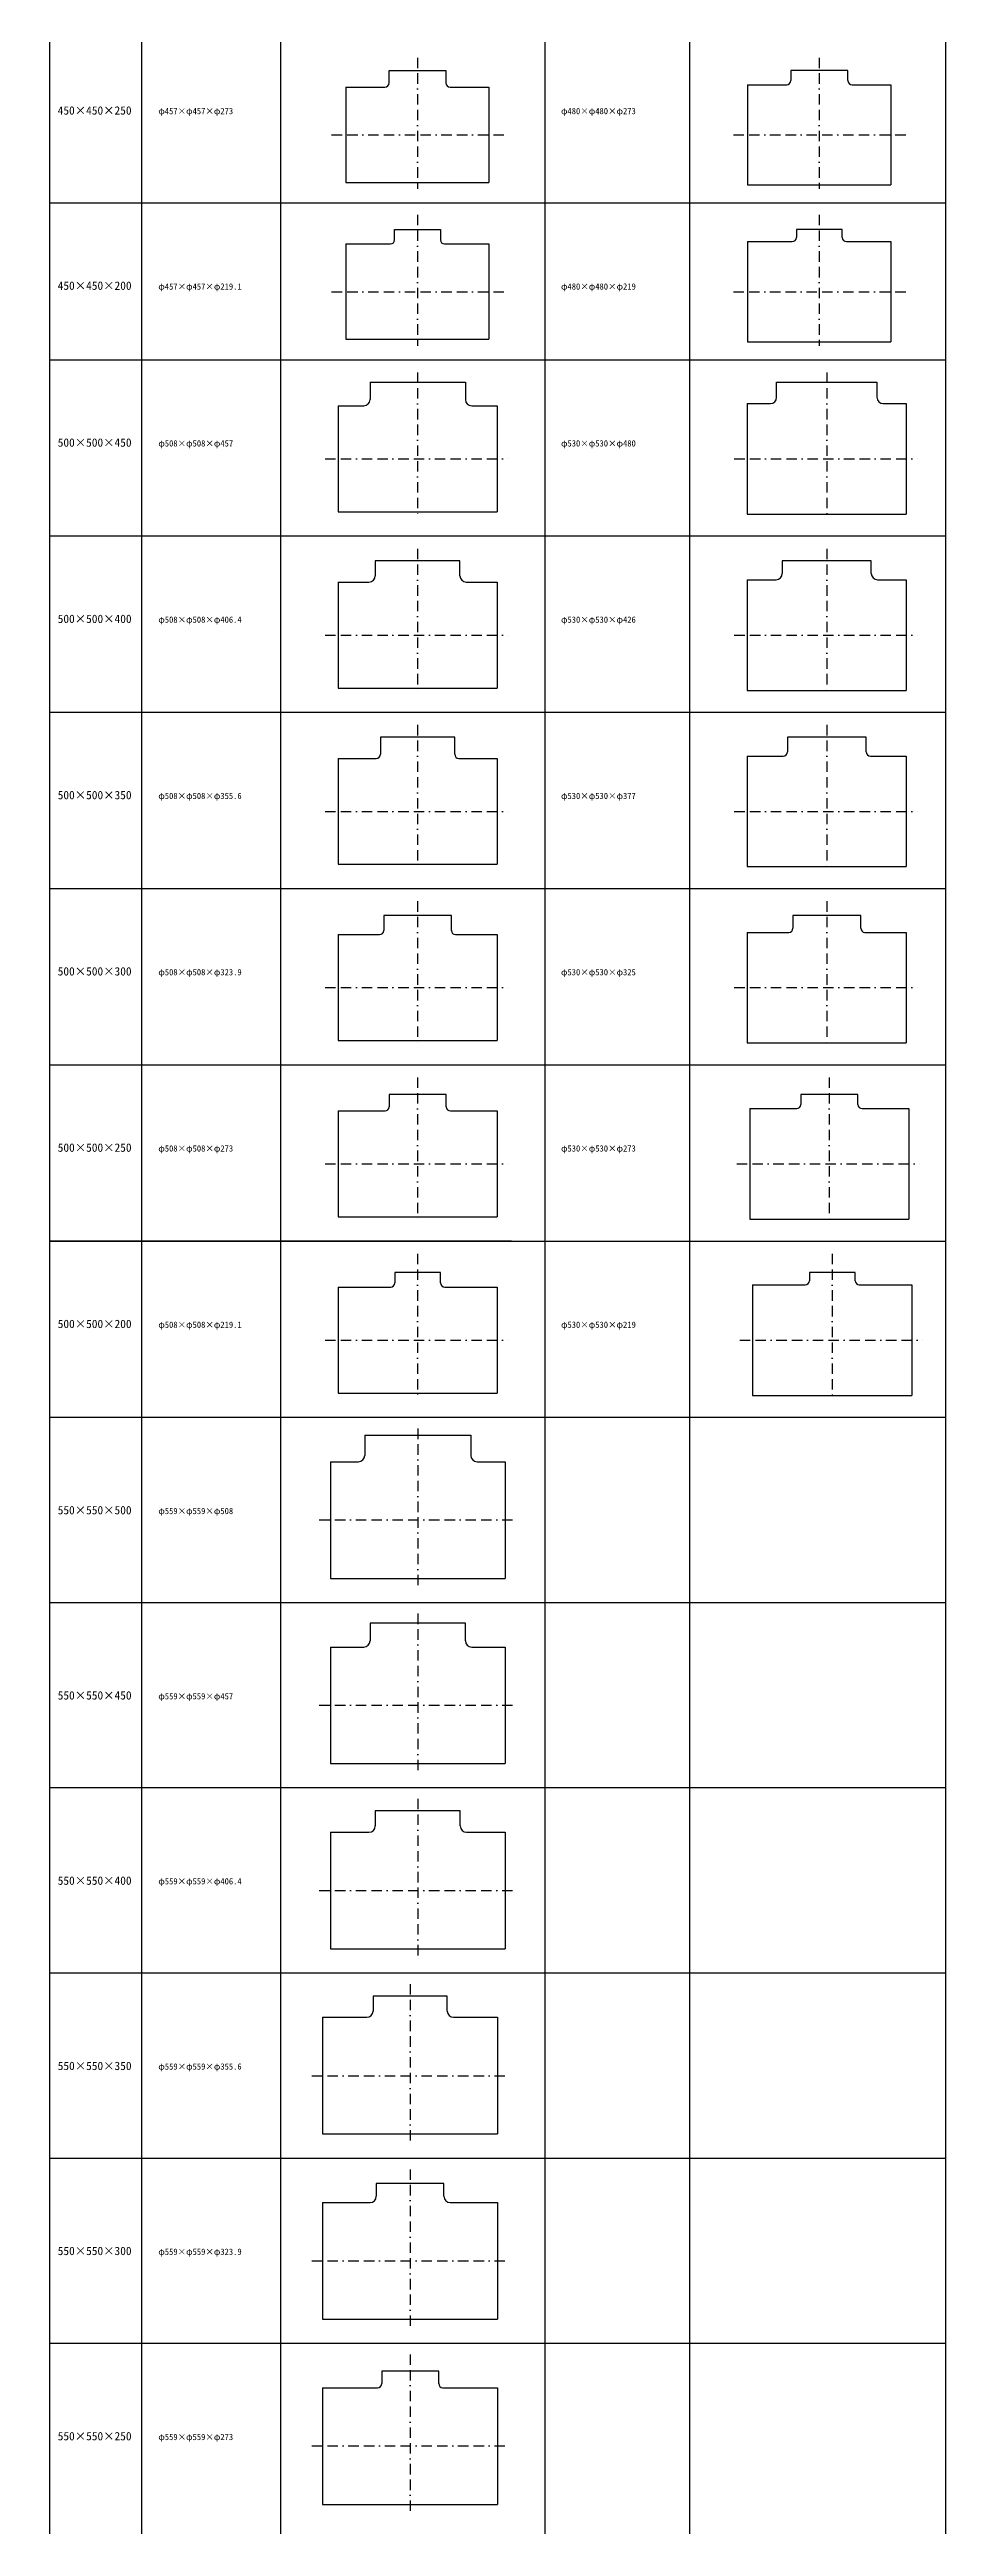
# Model space of a CAD drawing. Header units: inches. Extents: x -2812 to 39570, y -19532 to 26612.
# Drawn here: x -854 to 3438, y 3440 to 15314 of the extents above; entities that cross this region are included whole.
import ezdxf

# ---------------------------------------------------------------- set-up
doc = ezdxf.new("R2010")
doc.units = ezdxf.units.IN
doc.header["$MEASUREMENT"] = 0
doc.linetypes.add('BORDER2', pattern=[0.875, 0.25, -0.125, 0.25, -0.125, 0, -0.125])
doc.layers.add('图层2', color=3, linetype='BORDER2')

msp = doc.modelspace()

# ---------------------------------------------------------------- linework, layer by layer
at = {"ltscale": 30}
for p, q in [((-854, 26299), (-854, -19532)), ((-413, 26299), (-413, -19532)), ((3438, 26299), (3438, -19532)), ((1518, 26031), (1518, -19532)), ((252, 25750), (252, -19532)), ((2211, 25750), (2211, -19532)), ((772, 15154), (772, 15213)), ((772, 15213), (1045, 15213)), ((1045, 15213), (1045, 15154)), ((2970, 15213), (2697, 15213)), ((2697, 15213), (2697, 15165)), ((2970, 15165), (2970, 15213)), ((565, 15134), (752, 15134)), ((565, 15134), (565, 14677)), ((908, 15134), (908, 15134)), ((1065, 15134), (1251, 15134)), ((1251, 15134), (1251, 14677)), ((2490, 15145), (2677, 15145)), ((2490, 15145), (2490, 14665)), ((2833, 15134), (2833, 15134)), ((2990, 15145), (3176, 15145)), ((3176, 15145), (3176, 14665)), ((565, 14677), (1251, 14677)), ((2490, 14665), (3176, 14665)), ((-854, 14579), (3438, 14579)), ((565, 14382), (779, 14382)), ((565, 14382), (565, 13925)), ((799, 14402), (799, 14451)), ((799, 14451), (1018, 14451)), ((908, 14382), (908, 14382)), ((1018, 14451), (1018, 14402)), ((1038, 14382), (1251, 14382)), ((1251, 14382), (1251, 13925)), ((2490, 14393), (2704, 14393)), ((2490, 14393), (2490, 13913)), ((2943, 14451), (2724, 14451)), ((2724, 14451), (2724, 14413)), ((2833, 14382), (2833, 14382)), ((2943, 14413), (2943, 14451)), ((2963, 14393), (3176, 14393)), ((3176, 14393), (3176, 13913)), ((2833, 14272), (2833, 14272)), ((2833, 14272), (2833, 14272)), ((565, 13925), (1251, 13925)), ((2490, 13913), (3176, 13913)), ((-854, 13827), (3438, 13827)), ((681, 13720), (681, 13636)), ((681, 13720), (1138, 13720)), ((1138, 13720), (1138, 13636)), ((2629, 13720), (3109, 13720)), ((2629, 13647), (2629, 13720)), ((3109, 13720), (3109, 13647)), ((528, 13606), (528, 13098)), ((528, 13606), (651, 13606)), ((1168, 13606), (1290, 13606)), ((1290, 13606), (1290, 13098)), ((2488, 13617), (2488, 13087)), ((2488, 13617), (2599, 13617)), ((3139, 13617), (3250, 13617)), ((3250, 13617), (3250, 13087)), ((528, 13098), (1290, 13098)), ((2488, 13087), (3250, 13087)), ((-854, 12982), (3438, 12982)), ((1112, 12863), (706, 12863)), ((706, 12863), (706, 12791)), ((1112, 12791), (1112, 12863)), ((3082, 12863), (2656, 12863)), ((2656, 12863), (2656, 12802)), ((3082, 12802), (3082, 12863)), ((528, 12761), (676, 12761)), ((528, 12761), (528, 12253)), ((1142, 12761), (1290, 12761)), ((1290, 12761), (1290, 12253)), ((2488, 12772), (2626, 12772)), ((2488, 12772), (2488, 12242)), ((3112, 12772), (3250, 12772)), ((3250, 12772), (3250, 12242)), ((528, 12253), (1290, 12253)), ((2488, 12242), (3250, 12242)), ((-854, 12137), (3438, 12137)), ((1087, 12018), (731, 12018)), ((731, 12018), (731, 11936)), ((1087, 11936), (1087, 12018)), ((3058, 12018), (2681, 12018)), ((2681, 12018), (2681, 11947)), ((3058, 11947), (3058, 12018)), ((528, 11916), (711, 11916)), ((528, 11916), (528, 11408)), ((1107, 11916), (1290, 11916)), ((1290, 11916), (1290, 11408)), ((2488, 11927), (2661, 11927)), ((2488, 11927), (2488, 11397)), ((3078, 11927), (3250, 11927)), ((3250, 11927), (3250, 11397)), ((528, 11408), (1290, 11408)), ((-854, 11292), (3438, 11292)), ((2488, 11397), (3250, 11397)), ((1071, 11163), (747, 11163)), ((747, 11163), (747, 11091)), ((1071, 11091), (1071, 11163)), ((3032, 11163), (2707, 11163)), ((2707, 11163), (2707, 11102)), ((3032, 11102), (3032, 11163)), ((528, 11071), (727, 11071)), ((528, 11071), (528, 10563)), ((1091, 11071), (1290, 11071)), ((1290, 11071), (1290, 10563)), ((2488, 11082), (2687, 11082)), ((2488, 11082), (2488, 10552)), ((3052, 11082), (3250, 11082)), ((3250, 11082), (3250, 10552)), ((528, 10563), (1290, 10563)), ((2488, 10552), (3250, 10552)), ((-854, 10447), (3438, 10447)), ((528, 10226), (753, 10226)), ((528, 10226), (528, 9718)), ((1046, 10305), (773, 10305)), ((773, 10305), (773, 10246)), ((1046, 10246), (1046, 10305)), ((1066, 10226), (1290, 10226)), ((1290, 10226), (1290, 9718)), ((2500, 10237), (2725, 10237)), ((2500, 10237), (2500, 9707)), ((3018, 10305), (2745, 10305)), ((2745, 10305), (2745, 10257)), ((3018, 10257), (3018, 10305)), ((3038, 10237), (3262, 10237)), ((3262, 10237), (3262, 9707)), ((528, 9718), (1290, 9718)), ((2500, 9707), (3262, 9707)), ((-854, 9602), (3438, 9602)), ((1359, 9602), (-854, 9602)), ((528, 9381), (528, 8873)), ((528, 9381), (780, 9381)), ((1019, 9451), (800, 9451)), ((800, 9451), (800, 9401)), ((1019, 9401), (1019, 9451)), ((1039, 9381), (1290, 9381)), ((1290, 9381), (1290, 8873)), ((2514, 9392), (2514, 8862)), ((2514, 9392), (2766, 9392)), ((3005, 9451), (2786, 9451)), ((2786, 9451), (2786, 9412)), ((3005, 9412), (3005, 9451)), ((3025, 9392), (3276, 9392)), ((3276, 9392), (3276, 8862)), ((528, 8873), (1290, 8873)), ((2514, 8862), (3276, 8862)), ((-854, 8757), (3438, 8757)), ((656, 8671), (656, 8574)), ((656, 8671), (1164, 8671)), ((1164, 8671), (1164, 8574)), ((491, 8544), (626, 8544)), ((491, 8544), (491, 7985)), ((1194, 8544), (1329, 8544)), ((1329, 8544), (1329, 7985)), ((491, 7985), (1329, 7985)), ((-854, 7870), (3438, 7870)), ((1138, 7771), (681, 7771)), ((681, 7771), (681, 7686)), ((1138, 7686), (1138, 7771)), ((491, 7656), (491, 7097)), ((491, 7656), (651, 7656)), ((1168, 7656), (1329, 7656)), ((1329, 7656), (1329, 7097)), ((491, 7097), (1329, 7097)), ((-854, 6982), (3438, 6982)), ((491, 6768), (491, 6209)), ((491, 6768), (676, 6768)), ((1113, 6870), (706, 6870)), ((706, 6870), (706, 6798)), ((1113, 6798), (1113, 6870)), ((1143, 6768), (1329, 6768)), ((1329, 6768), (1329, 6209)), ((491, 6209), (1329, 6209)), ((-854, 6094), (3438, 6094)), ((1051, 5982), (696, 5982)), ((696, 5982), (696, 5911)), ((1051, 5911), (1051, 5982)), ((454, 5881), (454, 5322)), ((454, 5881), (666, 5881)), ((1081, 5881), (1292, 5881)), ((1292, 5881), (1292, 5322)), ((454, 5322), (1292, 5322)), ((-854, 5206), (3438, 5206)), ((454, 4993), (454, 4434)), ((454, 4993), (681, 4993)), ((1035, 5084), (711, 5084)), ((711, 5084), (711, 5023)), ((1035, 5023), (1035, 5084)), ((1065, 4993), (1292, 4993)), ((1292, 4993), (1292, 4434)), ((454, 4434), (1292, 4434)), ((-854, 4318), (3438, 4318)), ((1010, 4185), (737, 4185)), ((737, 4185), (737, 4125)), ((1010, 4125), (1010, 4185)), ((454, 4105), (454, 3546)), ((454, 4105), (717, 4105)), ((1030, 4105), (1292, 4105)), ((1292, 4105), (1292, 3546)), ((454, 3546), (1292, 3546))]:
    msp.add_line(p, q, dxfattribs=at)
for centre, radius, start, end in [((752, 15154), 20, 270, 360), ((1065, 15154), 20, 180, 270), ((2677, 15165), 20, 270, 360), ((2990, 15165), 20, 180, 270), ((779, 14402), 20, 270, 0), ((1038, 14402), 20, 180, 270), ((2704, 14413), 20, 270, 0), ((2963, 14413), 20, 180, 270), ((651, 13636), 30, 270, 360), ((1168, 13636), 30, 180, 270), ((2599, 13647), 30, 270, 0), ((3139, 13647), 30, 180, 270), ((676, 12791), 30, 270, 0), ((1142, 12791), 30, 180, 270), ((2626, 12802), 30, 270, 0), ((3112, 12802), 30, 180, 270), ((711, 11936), 20, 270, 0), ((1107, 11936), 20, 180, 270), ((2661, 11947), 20, 270, 0), ((3078, 11947), 20, 180, 270), ((727, 11091), 20, 270, 0), ((1091, 11091), 20, 180, 270), ((2687, 11102), 20, 270, 0), ((3052, 11102), 20, 180, 270), ((753, 10246), 20, 270, 0), ((1066, 10246), 20, 180, 270), ((2725, 10257), 20, 270, 0), ((3038, 10257), 20, 180, 270), ((780, 9401), 20, 270, 0), ((1039, 9401), 20, 180, 270), ((2766, 9412), 20, 270, 0), ((3025, 9412), 20, 180, 270), ((626, 8574), 30, 270, 0), ((1194, 8574), 30, 180, 270), ((651, 7686), 30, 270, 0), ((1168, 7686), 30, 180, 270), ((676, 6798), 30, 270, 0), ((1143, 6798), 30, 180, 270), ((666, 5911), 30, 270, 0), ((1081, 5911), 30, 180, 270), ((681, 5023), 30, 270, 0), ((1065, 5023), 30, 180, 270), ((717, 4125), 20, 270, 0), ((1030, 4125), 20, 180, 270)]:
    msp.add_arc(centre, radius, start, end, dxfattribs=at)
at = {"layer": '图层2', "linetype": 'BORDER2', "ltscale": 200}
for p, q in [((908, 15275), (908, 14646)), ((2833, 15275), (2833, 14646)), ((497, 14905), (1326, 14905)), ((2422, 14905), (3251, 14905)), ((908, 14522), (908, 13894)), ((2833, 14522), (2833, 13894)), ((497, 14153), (1326, 14153)), ((2422, 14153), (3251, 14153)), ((909, 13766), (909, 13068)), ((2869, 13766), (2869, 13068)), ((466, 13352), (1342, 13352)), ((2426, 13352), (3302, 13352)), ((909, 12921), (909, 12223)), ((2869, 12921), (2869, 12223)), ((466, 12507), (1342, 12507)), ((2426, 12507), (3302, 12507)), ((909, 12076), (909, 11378)), ((2869, 12076), (2869, 11378)), ((466, 11662), (1342, 11662)), ((2426, 11662), (3302, 11662)), ((909, 11231), (909, 10533)), ((2869, 11231), (2869, 10533)), ((466, 10817), (1342, 10817)), ((2426, 10817), (3302, 10817)), ((909, 10386), (909, 9688)), ((2881, 10386), (2881, 9688)), ((466, 9972), (1342, 9972)), ((2438, 9972), (3314, 9972)), ((909, 9541), (909, 8843)), ((2895, 9541), (2895, 8843)), ((466, 9127), (1342, 9127)), ((2452, 9127), (3328, 9127)), ((910, 8703), (910, 7944)), ((438, 8265), (1386, 8265)), ((910, 7816), (910, 7056)), ((438, 7377), (1386, 7377)), ((910, 6928), (910, 6168)), ((438, 6489), (1386, 6489)), ((873, 6040), (873, 5280)), ((402, 5601), (1350, 5601)), ((873, 5152), (873, 4393)), ((402, 4713), (1350, 4713)), ((873, 4265), (873, 3505)), ((402, 3826), (1350, 3826))]:
    msp.add_line(p, q, dxfattribs=at)

# ---------------------------------------------------------------- texts
at = {"ltscale": 30, "char_height": 40, "width": 443.05, "attachment_point": 1}
for s, insert in [('{\\f@SimSun|b0|i0|c134|p2;450×450×250}', (-815, 15042)), ('{\\f@SimSun|b0|i0|c134|p2;450×450×200}', (-815, 14202)), ('{\\f@SimSun|b0|i0|c134|p2;500×500×450}', (-815, 13450)), ('{\\f@SimSun|b0|i0|c134|p2;500×500×400}', (-815, 12605)), ('{\\f@SimSun|b0|i0|c134|p2;500×500×350}', (-815, 11760)), ('{\\f@SimSun|b0|i0|c134|p2;500×500×300}', (-815, 10915)), ('{\\f@SimSun|b0|i0|c134|p2;500×500×250}', (-815, 10070)), ('{\\f@SimSun|b0|i0|c134|p2;500×500×200}', (-815, 9225)), ('{\\f@SimSun|b0|i0|c134|p2;550×550×500}', (-815, 8332)), ('{\\f@SimSun|b0|i0|c134|p2;550×550×450}', (-815, 7444)), ('{\\f@SimSun|b0|i0|c134|p2;550×550×400}', (-815, 6556)), ('{\\f@SimSun|b0|i0|c134|p2;550×550×350}', (-815, 5668)), ('{\\f@SimSun|b0|i0|c134|p2;550×550×300}', (-815, 4781)), ('{\\f@SimSun|b0|i0|c134|p2;550×550×250}', (-815, 3893))]:
    msp.add_mtext(s, dxfattribs=dict(at, insert=insert))
at = {"char_height": 30, "attachment_point": 1}
for s, insert, width in [('{\\fSimSun|b0|i0|c134|p54;φ457×\\fSimSun|b0|i0|c134|p6;φ457×φ273}', (-333, 15034), 585.4), ('{\\fSimSun|b0|i0|c134|p54;φ480×\\fSimSun|b0|i0|c134|p6;φ480×φ273}', (1596, 15034), 627.16), ('{\\fSimSun|b0|i0|c134|p54;φ457×\\fSimSun|b0|i0|c134|p6;φ457×φ219.1}', (-333, 14193), 585.4), ('{\\fSimSun|b0|i0|c134|p54;φ480×\\fSimSun|b0|i0|c134|p6;φ480×φ219}', (1596, 14193), 627.16), ('{\\fSimSun|b0|i0|c134|p54;φ508×\\fSimSun|b0|i0|c134|p6;φ508×φ457}', (-333, 13441), 585.4), ('{\\fSimSun|b0|i0|c134|p54;φ530×\\fSimSun|b0|i0|c134|p6;φ530×φ480}', (1596, 13441), 627.16), ('{\\fSimSun|b0|i0|c134|p54;φ508×\\fSimSun|b0|i0|c134|p6;φ508×φ406.4}', (-333, 12596), 585.4), ('{\\fSimSun|b0|i0|c134|p54;φ530×\\fSimSun|b0|i0|c134|p6;φ530×φ426}', (1596, 12596), 627.16), ('{\\fSimSun|b0|i0|c134|p54;φ508×\\fSimSun|b0|i0|c134|p6;φ508×φ355.6}', (-333, 11751), 585.4), ('{\\fSimSun|b0|i0|c134|p54;φ530×\\fSimSun|b0|i0|c134|p6;φ530×φ377}', (1596, 11751), 627.16), ('{\\fSimSun|b0|i0|c134|p54;φ508×\\fSimSun|b0|i0|c134|p6;φ508×φ323.9}', (-333, 10906), 585.4), ('{\\fSimSun|b0|i0|c134|p54;φ530×\\fSimSun|b0|i0|c134|p6;φ530×φ325}', (1596, 10906), 627.16), ('{\\fSimSun|b0|i0|c134|p54;φ508×\\fSimSun|b0|i0|c134|p6;φ508×φ273}', (-333, 10061), 585.4), ('{\\fSimSun|b0|i0|c134|p54;φ530×\\fSimSun|b0|i0|c134|p6;φ530×φ273}', (1596, 10061), 627.16), ('{\\fSimSun|b0|i0|c134|p54;φ508×\\fSimSun|b0|i0|c134|p6;φ508×φ219.1}', (-333, 9216), 585.4), ('{\\fSimSun|b0|i0|c134|p54;φ530×\\fSimSun|b0|i0|c134|p6;φ530×φ219}', (1596, 9216), 627.16), ('{\\fSimSun|b0|i0|c134|p54;φ559×\\fSimSun|b0|i0|c134|p6;φ559×φ508}', (-333, 8323), 585.4), ('{\\fSimSun|b0|i0|c134|p54;φ559×\\fSimSun|b0|i0|c134|p6;φ559×φ457}', (-333, 7435), 585.4), ('{\\fSimSun|b0|i0|c134|p54;φ559×\\fSimSun|b0|i0|c134|p6;φ559×φ406.4}', (-333, 6548), 585.4), ('{\\fSimSun|b0|i0|c134|p54;φ559×\\fSimSun|b0|i0|c134|p6;φ559×φ355.6}', (-333, 5660), 585.4), ('{\\fSimSun|b0|i0|c134|p54;φ559×\\fSimSun|b0|i0|c134|p6;φ559×φ323.9}', (-333, 4772), 585.4), ('{\\fSimSun|b0|i0|c134|p54;φ559×\\fSimSun|b0|i0|c134|p6;φ559×φ273}', (-333, 3884), 585.4)]:
    msp.add_mtext(s, dxfattribs=dict(at, insert=insert, width=width))

doc.saveas('drawing.dxf')
